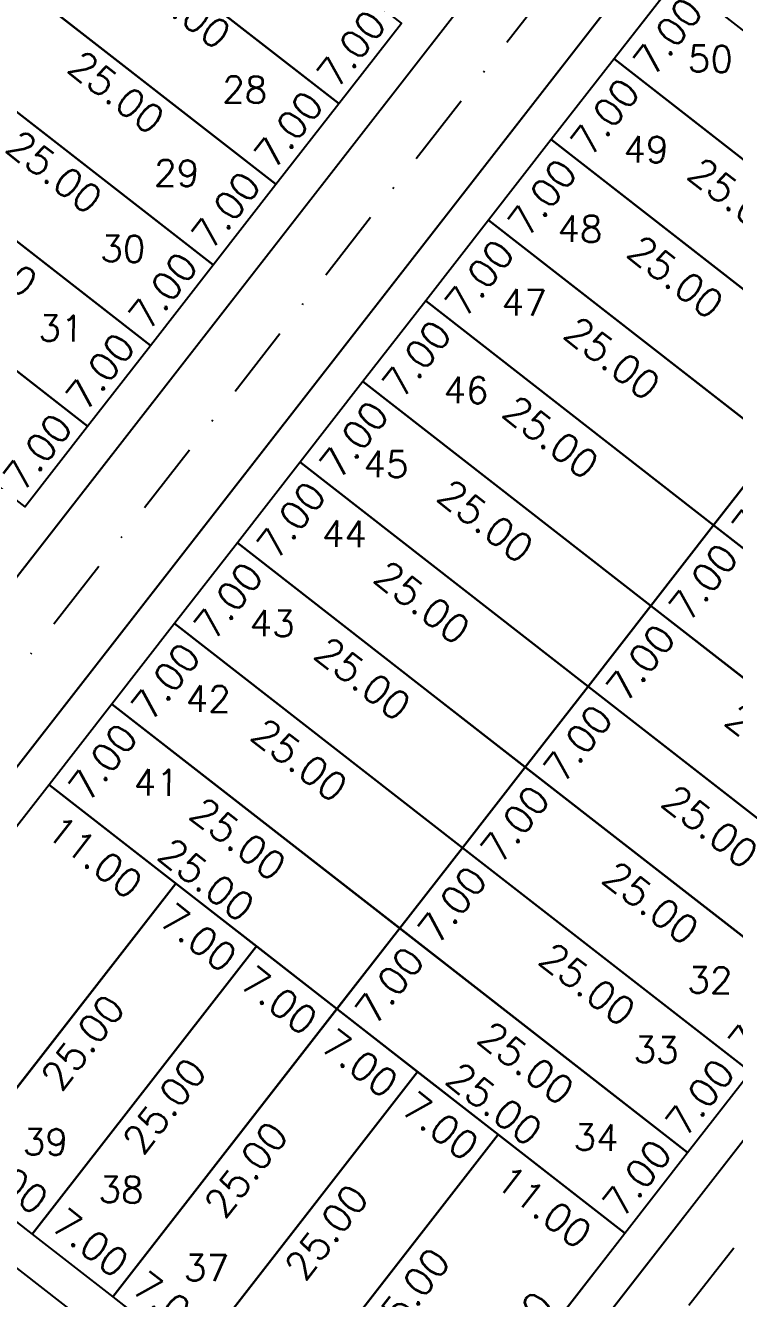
# Model space of a CAD drawing. Header units: millimetres. Extents: x -4430026 to 4783824, y 584 to 9593110.
# Drawn here: x 2162.7 to 2211.3, y 1017.3 to 1104.4 of the extents above; entities that cross this region are included whole.
import ezdxf
from ezdxf.enums import TextEntityAlignment as Align

# ---------------------------------------------------------------- set-up
doc = ezdxf.new("R2010")
doc.units = ezdxf.units.MM
doc.linetypes.add('CONTINUO', pattern=[0])
doc.linetypes.add('DASHDOT', pattern=[1, 0.5, -0.25, 0, -0.25])
for name, color, linetype in [('Calçada', 1, 'Continuous'), ('Cota', 8, 'Continuous'), ('EIXO DAS VIAS', 252, 'DASHDOT'), ('Lotes', 2, 'Continuous'), ('Numero de lotes', 5, 'Continuous'), ('Área Verde Alameda etc.', 92, 'Continuous')]:
    doc.layers.add(name, color=color, linetype=linetype)
doc.styles.add('arcad1', font='romans.shx')
doc.styles.add('ROMANS', font='romans.shx')
doc.dimstyles.new('BOLA100', dxfattribs={"dimscale": 0, "dimtxt": 1.9, "dimasz": 0.18, "dimexe": 0.18, "dimexo": 0.063, "dimgap": 0, "dimtad": 1, "dimzin": 4, "dimdsep": 46, "dimtxsty": 'ROMANS', "dimcen": 0.09, "dimse1": 1, "dimse2": 1, "dimsd1": 1, "dimsd2": 1, "dimclrt": 256, "dimaunit": 1, "dimadec": 4, "dimazin": 0, "dimtfac": 1.2, "dimtix": 1, "dimtmove": 2, "dimatfit": 3, "dimfxl": 1, "dimtvp": 2, "dimtolj": 1, "dimtzin": 4, "dimarcsym": 0})

# ---------------------------------------------------------------- blocks, each defined once
blk = doc.blocks.new('*D2189')
at = {"layer": 'DEFPOINTS', "color": 0}
for p in [(2164.355, 1052.445), (2166.65, 1050.658), (2151.453, 1035.875)]:
    blk.add_point(p, dxfattribs=at)
at = {"layer": 'Cota', "insert": (2159.449, 1042.957), "char_height": 1.9, "attachment_point": 5, "rotation": 52.09358, "style": 'ROMANS'}
blk.add_mtext('\\A1;21.00', dxfattribs=at)
blk = doc.blocks.new('*D2190')
at = {"layer": 'DEFPOINTS', "color": 0}
for p in [(2173.034, 1045.687), (2175.095, 1044.081), (2157.674, 1025.961)]:
    blk.add_point(p, dxfattribs=at)
at = {"layer": 'Cota', "insert": (2166.666, 1034.802), "char_height": 1.9, "attachment_point": 5, "rotation": 52.09358, "style": 'ROMANS'}
blk.add_mtext('\\A1;25.00', dxfattribs=at)
blk = doc.blocks.new('*D2191')
at = {"layer": 'DEFPOINTS', "color": 0}
for p in [(2178.557, 1041.386), (2180.693, 1039.723), (2163.198, 1021.661)]:
    blk.add_point(p, dxfattribs=at)
at = {"layer": 'Cota', "insert": (2172.264, 1030.444), "char_height": 1.9, "attachment_point": 5, "rotation": 52.09358, "style": 'ROMANS'}
blk.add_mtext('\\A1;25.00', dxfattribs=at)
blk = doc.blocks.new('*D2192')
at = {"layer": 'DEFPOINTS', "color": 0}
for p in [(2184.08, 1037.085), (2186.291, 1035.364), (2168.721, 1017.36)]:
    blk.add_point(p, dxfattribs=at)
at = {"layer": 'Cota', "insert": (2177.861, 1026.085), "char_height": 1.9, "attachment_point": 5, "rotation": 52.09358, "style": 'ROMANS'}
blk.add_mtext('\\A1;25.00', dxfattribs=at)
blk = doc.blocks.new('*D2193')
at = {"layer": 'DEFPOINTS', "color": 0}
for p in [(2189.603, 1032.785), (2191.79, 1031.082), (2174.244, 1013.059)]:
    blk.add_point(p, dxfattribs=at)
at = {"layer": 'Cota', "insert": (2183.361, 1021.803), "char_height": 1.9, "attachment_point": 5, "rotation": 52.09358, "style": 'ROMANS'}
blk.add_mtext('\\A1;25.00', dxfattribs=at)
blk = doc.blocks.new('*D2194')
at = {"layer": 'DEFPOINTS', "color": 0}
for p in [(2195.126, 1028.484), (2197.388, 1026.723), (2179.767, 1008.759)]:
    blk.add_point(p, dxfattribs=at)
at = {"layer": 'Cota', "insert": (2188.958, 1017.444), "char_height": 1.9, "attachment_point": 5, "rotation": 52.09358, "style": 'ROMANS'}
blk.add_mtext('\\A1;25.00', dxfattribs=at)
blk = doc.blocks.new('*D2195')
at = {"layer": 'DEFPOINTS', "color": 0}
for p in [(2203.251, 1022.157), (2203.805, 1021.726), (2190.903, 1005.157)]:
    blk.add_point(p, dxfattribs=at)
at = {"layer": 'Cota', "insert": (2196.051, 1014.456), "char_height": 1.9, "attachment_point": 5, "rotation": 52.09358, "style": 'ROMANS'}
blk.add_mtext('\\A1;21.00', dxfattribs=at)
blk = doc.blocks.new('*D2196')
at = {"layer": 'DEFPOINTS', "color": 0}
for p in [(2207.552, 1027.68), (2208.106, 1027.249), (2203.805, 1021.726)]:
    blk.add_point(p, dxfattribs=at)
at = {"layer": 'Cota', "insert": (2204.652, 1025.503), "char_height": 1.9, "attachment_point": 5, "rotation": 52.09358, "style": 'ROMANS'}
blk.add_mtext('\\A1;7.00', dxfattribs=at)
blk = doc.blocks.new('*D2197')
at = {"layer": 'DEFPOINTS', "color": 0}
for p in [(2211.853, 1033.204), (2212.407, 1032.772), (2208.106, 1027.249)]:
    blk.add_point(p, dxfattribs=at)
at = {"layer": 'Cota', "insert": (2208.953, 1031.026), "char_height": 1.9, "attachment_point": 5, "rotation": 52.09358, "style": 'ROMANS'}
blk.add_mtext('\\A1;7.00', dxfattribs=at)
blk = doc.blocks.new('*D2198')
at = {"layer": 'DEFPOINTS', "color": 0}
for p in [(2216.153, 1038.727), (2216.707, 1038.295), (2212.407, 1032.772)]:
    blk.add_point(p, dxfattribs=at)
at = {"layer": 'Cota', "insert": (2213.253, 1036.549), "char_height": 1.9, "attachment_point": 5, "rotation": 52.09358, "style": 'ROMANS'}
blk.add_mtext('\\A1;7.00', dxfattribs=at)
blk = doc.blocks.new('*D2225')
at = {"layer": 'DEFPOINTS', "color": 0}
for p in [(2168.655, 1057.968), (2170.95, 1056.181), (2164.355, 1052.445)]:
    blk.add_point(p, dxfattribs=at)
at = {"layer": 'Cota', "insert": (2168.05, 1054.003), "char_height": 1.9, "attachment_point": 5, "rotation": 52.09358, "style": 'ROMANS'}
blk.add_mtext('\\A1;7.00', dxfattribs=at)
blk = doc.blocks.new('*D2226')
at = {"layer": 'DEFPOINTS', "color": 0}
for p in [(2172.956, 1063.491), (2175.251, 1061.704), (2168.655, 1057.968)]:
    blk.add_point(p, dxfattribs=at)
at = {"layer": 'Cota', "insert": (2172.351, 1059.526), "char_height": 1.9, "attachment_point": 5, "rotation": 52.09358, "style": 'ROMANS'}
blk.add_mtext('\\A1;7.00', dxfattribs=at)
blk = doc.blocks.new('*D2227')
at = {"layer": 'DEFPOINTS', "color": 0}
for p in [(2177.256, 1069.014), (2179.552, 1067.227), (2172.956, 1063.491)]:
    blk.add_point(p, dxfattribs=at)
at = {"layer": 'Cota', "insert": (2176.652, 1065.049), "char_height": 1.9, "attachment_point": 5, "rotation": 52.09358, "style": 'ROMANS'}
blk.add_mtext('\\A1;7.00', dxfattribs=at)
blk = doc.blocks.new('*D2228')
at = {"layer": 'DEFPOINTS', "color": 0}
for p in [(2181.557, 1074.537), (2183.852, 1072.75), (2177.256, 1069.014)]:
    blk.add_point(p, dxfattribs=at)
at = {"layer": 'Cota', "insert": (2180.952, 1070.572), "char_height": 1.9, "attachment_point": 5, "rotation": 52.09358, "style": 'ROMANS'}
blk.add_mtext('\\A1;7.00', dxfattribs=at)
blk = doc.blocks.new('*D2229')
at = {"layer": 'DEFPOINTS', "color": 0}
for p in [(2185.858, 1080.06), (2188.153, 1078.273), (2181.557, 1074.537)]:
    blk.add_point(p, dxfattribs=at)
at = {"layer": 'Cota', "insert": (2185.253, 1076.095), "char_height": 1.9, "attachment_point": 5, "rotation": 52.09358, "style": 'ROMANS'}
blk.add_mtext('\\A1;7.00', dxfattribs=at)
blk = doc.blocks.new('*D2230')
at = {"layer": 'DEFPOINTS', "color": 0}
for p in [(2190.158, 1085.583), (2192.453, 1083.796), (2185.858, 1080.06)]:
    blk.add_point(p, dxfattribs=at)
at = {"layer": 'Cota', "insert": (2189.553, 1081.618), "char_height": 1.9, "attachment_point": 5, "rotation": 52.09358, "style": 'ROMANS'}
blk.add_mtext('\\A1;7.00', dxfattribs=at)
blk = doc.blocks.new('*D2231')
at = {"layer": 'DEFPOINTS', "color": 0}
for p in [(2194.459, 1091.106), (2196.754, 1089.319), (2190.158, 1085.583)]:
    blk.add_point(p, dxfattribs=at)
at = {"layer": 'Cota', "insert": (2193.854, 1087.141), "char_height": 1.9, "attachment_point": 5, "rotation": 52.09358, "style": 'ROMANS'}
blk.add_mtext('\\A1;7.00', dxfattribs=at)
blk = doc.blocks.new('*D2232')
at = {"layer": 'DEFPOINTS', "color": 0}
for p in [(2198.759, 1096.629), (2201.055, 1094.842), (2194.459, 1091.106)]:
    blk.add_point(p, dxfattribs=at)
at = {"layer": 'Cota', "insert": (2198.155, 1092.664), "char_height": 1.9, "attachment_point": 5, "rotation": 52.09358, "style": 'ROMANS'}
blk.add_mtext('\\A1;7.00', dxfattribs=at)
blk = doc.blocks.new('*D2233')
at = {"layer": 'DEFPOINTS', "color": 0}
for p in [(2203.06, 1102.153), (2205.355, 1100.366), (2198.759, 1096.629)]:
    blk.add_point(p, dxfattribs=at)
at = {"layer": 'Cota', "insert": (2202.455, 1098.188), "char_height": 1.9, "attachment_point": 5, "rotation": 52.09358, "style": 'ROMANS'}
blk.add_mtext('\\A1;7.00', dxfattribs=at)
blk = doc.blocks.new('*D2234')
at = {"layer": 'DEFPOINTS', "color": 0}
for p in [(2207.361, 1107.676), (2209.656, 1105.889), (2203.06, 1102.153)]:
    blk.add_point(p, dxfattribs=at)
at = {"layer": 'Cota', "insert": (2206.756, 1103.711), "char_height": 1.9, "attachment_point": 5, "rotation": 52.09358, "style": 'ROMANS'}
blk.add_mtext('\\A1;7.00', dxfattribs=at)
blk = doc.blocks.new('*D2254')
at = {"layer": 'DEFPOINTS', "color": 0}
for p in [(2188.381, 1042.608), (2190.591, 1040.887), (2184.08, 1037.085)]:
    blk.add_point(p, dxfattribs=at)
at = {"layer": 'Cota', "insert": (2187.691, 1038.709), "char_height": 1.9, "attachment_point": 5, "rotation": 52.09358, "style": 'ROMANS'}
blk.add_mtext('\\A1;7.00', dxfattribs=at)
blk = doc.blocks.new('*D2255')
at = {"layer": 'DEFPOINTS', "color": 0}
for p in [(2192.681, 1048.131), (2194.892, 1046.41), (2188.381, 1042.608)]:
    blk.add_point(p, dxfattribs=at)
at = {"layer": 'Cota', "insert": (2191.992, 1044.232), "char_height": 1.9, "attachment_point": 5, "rotation": 52.09358, "style": 'ROMANS'}
blk.add_mtext('\\A1;7.00', dxfattribs=at)
blk = doc.blocks.new('*D2256')
at = {"layer": 'DEFPOINTS', "color": 0}
for p in [(2196.982, 1053.655), (2199.192, 1051.933), (2192.681, 1048.131)]:
    blk.add_point(p, dxfattribs=at)
at = {"layer": 'Cota', "insert": (2196.293, 1049.755), "char_height": 1.9, "attachment_point": 5, "rotation": 52.09358, "style": 'ROMANS'}
blk.add_mtext('\\A1;7.00', dxfattribs=at)
blk = doc.blocks.new('*D2257')
at = {"layer": 'DEFPOINTS', "color": 0}
for p in [(2201.282, 1059.178), (2203.493, 1057.456), (2196.982, 1053.655)]:
    blk.add_point(p, dxfattribs=at)
at = {"layer": 'Cota', "insert": (2200.593, 1055.279), "char_height": 1.9, "attachment_point": 5, "rotation": 52.09358, "style": 'ROMANS'}
blk.add_mtext('\\A1;7.00', dxfattribs=at)
blk = doc.blocks.new('*D2258')
at = {"layer": 'DEFPOINTS', "color": 0}
for p in [(2205.583, 1064.701), (2207.794, 1062.98), (2201.282, 1059.178)]:
    blk.add_point(p, dxfattribs=at)
at = {"layer": 'Cota', "insert": (2204.894, 1060.802), "char_height": 1.9, "attachment_point": 5, "rotation": 52.09358, "style": 'ROMANS'}
blk.add_mtext('\\A1;7.00', dxfattribs=at)
blk = doc.blocks.new('*D2259')
at = {"layer": 'DEFPOINTS', "color": 0}
for p in [(2209.884, 1070.224), (2212.094, 1068.503), (2205.583, 1064.701)]:
    blk.add_point(p, dxfattribs=at)
at = {"layer": 'Cota', "insert": (2209.194, 1066.325), "char_height": 1.9, "attachment_point": 5, "rotation": 52.09358, "style": 'ROMANS'}
blk.add_mtext('\\A1;7.00', dxfattribs=at)
blk = doc.blocks.new('*D2260')
at = {"layer": 'DEFPOINTS', "color": 0}
for p in [(2214.184, 1075.747), (2216.395, 1074.026), (2209.884, 1070.224)]:
    blk.add_point(p, dxfattribs=at)
at = {"layer": 'Cota', "insert": (2213.495, 1071.848), "char_height": 1.9, "attachment_point": 5, "rotation": 52.09358, "style": 'ROMANS'}
blk.add_mtext('\\A1;7.00', dxfattribs=at)
blk = doc.blocks.new('*D2390')
at = {"layer": 'DEFPOINTS', "color": 0}
for p in [(2166.476, 1077.408), (2166.999, 1077.001), (2162.699, 1071.478)]:
    blk.add_point(p, dxfattribs=at)
at = {"layer": 'Cota', "insert": (2163.576, 1075.23), "char_height": 1.9, "attachment_point": 5, "rotation": 52.09358, "style": 'ROMANS'}
blk.add_mtext('\\A1;7.00', dxfattribs=at)
blk = doc.blocks.new('*D2391')
at = {"layer": 'DEFPOINTS', "color": 0}
for p in [(2170.777, 1082.931), (2171.3, 1082.524), (2166.999, 1077.001)]:
    blk.add_point(p, dxfattribs=at)
at = {"layer": 'Cota', "insert": (2167.877, 1080.753), "char_height": 1.9, "attachment_point": 5, "rotation": 52.09358, "style": 'ROMANS'}
blk.add_mtext('\\A1;7.00', dxfattribs=at)
blk = doc.blocks.new('*D2392')
at = {"layer": 'DEFPOINTS', "color": 0}
for p in [(2175.077, 1088.454), (2175.6, 1088.047), (2171.3, 1082.524)]:
    blk.add_point(p, dxfattribs=at)
at = {"layer": 'Cota', "insert": (2172.177, 1086.277), "char_height": 1.9, "attachment_point": 5, "rotation": 52.09358, "style": 'ROMANS'}
blk.add_mtext('\\A1;7.00', dxfattribs=at)
blk = doc.blocks.new('*D2393')
at = {"layer": 'DEFPOINTS', "color": 0}
for p in [(2179.378, 1093.978), (2179.901, 1093.57), (2175.6, 1088.047)]:
    blk.add_point(p, dxfattribs=at)
at = {"layer": 'Cota', "insert": (2176.478, 1091.8), "char_height": 1.9, "attachment_point": 5, "rotation": 52.09358, "style": 'ROMANS'}
blk.add_mtext('\\A1;7.00', dxfattribs=at)
blk = doc.blocks.new('*D2394')
at = {"layer": 'DEFPOINTS', "color": 0}
for p in [(2183.678, 1099.501), (2184.202, 1099.093), (2179.901, 1093.57)]:
    blk.add_point(p, dxfattribs=at)
at = {"layer": 'Cota', "insert": (2180.779, 1097.323), "char_height": 1.9, "attachment_point": 5, "rotation": 52.09358, "style": 'ROMANS'}
blk.add_mtext('\\A1;7.00', dxfattribs=at)
blk = doc.blocks.new('*D2395')
at = {"layer": 'DEFPOINTS', "color": 0}
for p in [(2187.979, 1105.024), (2188.502, 1104.616), (2184.202, 1099.093)]:
    blk.add_point(p, dxfattribs=at)
at = {"layer": 'Cota', "insert": (2185.079, 1102.846), "char_height": 1.9, "attachment_point": 5, "rotation": 52.09358, "style": 'ROMANS'}
blk.add_mtext('\\A1;7.00', dxfattribs=at)
blk = doc.blocks.new('*D3510')
at = {"layer": 'DEFPOINTS', "color": 0}
for p in [(2207.361, 1107.676), (2227.086, 1092.316), (2225.243, 1089.95)]:
    blk.add_point(p, dxfattribs=at)
at = {"layer": 'Cota', "insert": (2215.964, 1098.379), "char_height": 1.9, "attachment_point": 5, "rotation": 322.09358, "style": 'ROMANS'}
blk.add_mtext('\\A1;25.00', dxfattribs=at)
blk = doc.blocks.new('*D3520')
at = {"layer": 'DEFPOINTS', "color": 0}
for p in [(2203.06, 1102.153), (2222.785, 1086.793), (2220.711, 1084.129)]:
    blk.add_point(p, dxfattribs=at)
at = {"layer": 'Cota', "insert": (2211.432, 1092.558), "char_height": 1.9, "attachment_point": 5, "rotation": 322.09358, "style": 'ROMANS'}
blk.add_mtext('\\A1;25.00', dxfattribs=at)
blk = doc.blocks.new('*D3530')
at = {"layer": 'DEFPOINTS', "color": 0}
for p in [(2198.759, 1096.629), (2218.485, 1081.27), (2216.561, 1078.799)]:
    blk.add_point(p, dxfattribs=at)
at = {"layer": 'Cota', "insert": (2207.282, 1087.228), "char_height": 1.9, "attachment_point": 5, "rotation": 322.09358, "style": 'ROMANS'}
blk.add_mtext('\\A1;25.00', dxfattribs=at)
blk = doc.blocks.new('*D3540')
at = {"layer": 'DEFPOINTS', "color": 0}
for p in [(2194.459, 1091.106), (2214.184, 1075.747), (2212.221, 1073.226)]:
    blk.add_point(p, dxfattribs=at)
at = {"layer": 'Cota', "insert": (2202.942, 1081.655), "char_height": 1.9, "attachment_point": 5, "rotation": 322.09358, "style": 'ROMANS'}
blk.add_mtext('\\A1;25.00', dxfattribs=at)
blk = doc.blocks.new('*D3550')
at = {"layer": 'DEFPOINTS', "color": 0}
for p in [(2190.158, 1085.583), (2209.884, 1070.224), (2208.018, 1067.827)]:
    blk.add_point(p, dxfattribs=at)
at = {"layer": 'Cota', "insert": (2198.739, 1076.257), "char_height": 1.9, "attachment_point": 5, "rotation": 322.09358, "style": 'ROMANS'}
blk.add_mtext('\\A1;25.00', dxfattribs=at)
blk = doc.blocks.new('*D3551')
at = {"layer": 'DEFPOINTS', "color": 0}
for p in [(2209.884, 1070.224), (2229.609, 1054.865), (2227.743, 1052.468)]:
    blk.add_point(p, dxfattribs=at)
at = {"layer": 'Cota', "insert": (2218.464, 1060.897), "char_height": 1.9, "attachment_point": 5, "rotation": 322.09358, "style": 'ROMANS'}
blk.add_mtext('\\A1;25.00', dxfattribs=at)
blk = doc.blocks.new('*D3560')
at = {"layer": 'DEFPOINTS', "color": 0}
for p in [(2185.858, 1080.06), (2205.583, 1064.701), (2203.542, 1062.08)]:
    blk.add_point(p, dxfattribs=at)
at = {"layer": 'Cota', "insert": (2194.263, 1070.509), "char_height": 1.9, "attachment_point": 5, "rotation": 322.09358, "style": 'ROMANS'}
blk.add_mtext('\\A1;25.00', dxfattribs=at)
blk = doc.blocks.new('*D3561')
at = {"layer": 'DEFPOINTS', "color": 0}
for p in [(2205.583, 1064.701), (2225.308, 1049.341), (2223.268, 1046.721)]:
    blk.add_point(p, dxfattribs=at)
at = {"layer": 'Cota', "insert": (2213.989, 1055.15), "char_height": 1.9, "attachment_point": 5, "rotation": 322.09358, "style": 'ROMANS'}
blk.add_mtext('\\A1;25.00', dxfattribs=at)
blk = doc.blocks.new('*D3570')
at = {"layer": 'DEFPOINTS', "color": 0}
for p in [(2181.557, 1074.537), (2201.282, 1059.178), (2199.203, 1056.507)]:
    blk.add_point(p, dxfattribs=at)
at = {"layer": 'Cota', "insert": (2189.924, 1064.936), "char_height": 1.9, "attachment_point": 5, "rotation": 322.09358, "style": 'ROMANS'}
blk.add_mtext('\\A1;25.00', dxfattribs=at)
blk = doc.blocks.new('*D3571')
at = {"layer": 'DEFPOINTS', "color": 0}
for p in [(2201.282, 1059.178), (2221.008, 1043.818), (2218.928, 1041.148)]:
    blk.add_point(p, dxfattribs=at)
at = {"layer": 'Cota', "insert": (2209.649, 1049.577), "char_height": 1.9, "attachment_point": 5, "rotation": 322.09358, "style": 'ROMANS'}
blk.add_mtext('\\A1;25.00', dxfattribs=at)
blk = doc.blocks.new('*D3580')
at = {"layer": 'DEFPOINTS', "color": 0}
for p in [(2177.256, 1069.014), (2196.982, 1053.655), (2195.135, 1051.283)]:
    blk.add_point(p, dxfattribs=at)
at = {"layer": 'Cota', "insert": (2185.856, 1059.712), "char_height": 1.9, "attachment_point": 5, "rotation": 322.09358, "style": 'ROMANS'}
blk.add_mtext('\\A1;25.00', dxfattribs=at)
blk = doc.blocks.new('*D3581')
at = {"layer": 'DEFPOINTS', "color": 0}
for p in [(2196.982, 1053.655), (2216.707, 1038.295), (2214.86, 1035.923)]:
    blk.add_point(p, dxfattribs=at)
at = {"layer": 'Cota', "insert": (2205.581, 1044.352), "char_height": 1.9, "attachment_point": 5, "rotation": 322.09358, "style": 'ROMANS'}
blk.add_mtext('\\A1;25.00', dxfattribs=at)
blk = doc.blocks.new('*D3590')
at = {"layer": 'DEFPOINTS', "color": 0}
for p in [(2172.956, 1063.491), (2192.681, 1048.131), (2190.795, 1045.71)]:
    blk.add_point(p, dxfattribs=at)
at = {"layer": 'Cota', "insert": (2181.516, 1054.139), "char_height": 1.9, "attachment_point": 5, "rotation": 322.09358, "style": 'ROMANS'}
blk.add_mtext('\\A1;25.00', dxfattribs=at)
blk = doc.blocks.new('*D3591')
at = {"layer": 'DEFPOINTS', "color": 0}
for p in [(2192.681, 1048.131), (2212.407, 1032.772), (2210.521, 1030.35)]:
    blk.add_point(p, dxfattribs=at)
at = {"layer": 'Cota', "insert": (2201.242, 1038.779), "char_height": 1.9, "attachment_point": 5, "rotation": 322.09358, "style": 'ROMANS'}
blk.add_mtext('\\A1;25.00', dxfattribs=at)
blk = doc.blocks.new('*D3600')
at = {"layer": 'DEFPOINTS', "color": 0}
for p in [(2168.655, 1057.968), (2188.381, 1042.608), (2186.591, 1040.311)]:
    blk.add_point(p, dxfattribs=at)
at = {"layer": 'Cota', "insert": (2177.312, 1048.74), "char_height": 1.9, "attachment_point": 5, "rotation": 322.09358, "style": 'ROMANS'}
blk.add_mtext('\\A1;25.00', dxfattribs=at)
blk = doc.blocks.new('*D3601')
at = {"layer": 'DEFPOINTS', "color": 0}
for p in [(2188.381, 1042.608), (2208.106, 1027.249), (2206.317, 1024.951)]:
    blk.add_point(p, dxfattribs=at)
at = {"layer": 'Cota', "insert": (2197.038, 1033.381), "char_height": 1.9, "attachment_point": 5, "rotation": 322.09358, "style": 'ROMANS'}
blk.add_mtext('\\A1;25.00', dxfattribs=at)
blk = doc.blocks.new('*D3610')
at = {"layer": 'DEFPOINTS', "color": 0}
for p in [(2164.355, 1052.445), (2184.08, 1037.085), (2184.414, 1037.515)]:
    blk.add_point(p, dxfattribs=at)
at = {"layer": 'Cota', "insert": (2175.135, 1045.944), "char_height": 1.9, "attachment_point": 5, "rotation": 322.09358, "style": 'ROMANS'}
blk.add_mtext('\\A1;25.00', dxfattribs=at)
blk = doc.blocks.new('*D3611')
at = {"layer": 'DEFPOINTS', "color": 0}
for p in [(2184.08, 1037.085), (2204.14, 1022.155), (2203.805, 1021.726)]:
    blk.add_point(p, dxfattribs=at)
at = {"layer": 'Cota', "insert": (2194.861, 1030.585), "char_height": 1.9, "attachment_point": 5, "rotation": 322.09358, "style": 'ROMANS'}
blk.add_mtext('\\A1;25.00', dxfattribs=at)
blk = doc.blocks.new('*D3622')
at = {"layer": 'DEFPOINTS', "color": 0}
for p in [(2164.355, 1052.445), (2173.034, 1045.687), (2171.238, 1043.38)]:
    blk.add_point(p, dxfattribs=at)
at = {"layer": 'Cota', "insert": (2167.482, 1047.508), "char_height": 1.9, "attachment_point": 5, "rotation": 322.09358, "style": 'ROMANS'}
blk.add_mtext('\\A1;11.00', dxfattribs=at)
blk = doc.blocks.new('*D3623')
at = {"layer": 'DEFPOINTS', "color": 0}
for p in [(2173.034, 1045.687), (2178.557, 1041.386), (2176.761, 1039.079)]:
    blk.add_point(p, dxfattribs=at)
at = {"layer": 'Cota', "insert": (2174.583, 1041.979), "char_height": 1.9, "attachment_point": 5, "rotation": 322.09358, "style": 'ROMANS'}
blk.add_mtext('\\A1;7.00', dxfattribs=at)
blk = doc.blocks.new('*D3624')
at = {"layer": 'DEFPOINTS', "color": 0}
for p in [(2178.557, 1041.386), (2184.08, 1037.085), (2182.284, 1034.779)]:
    blk.add_point(p, dxfattribs=at)
at = {"layer": 'Cota', "insert": (2180.106, 1037.678), "char_height": 1.9, "attachment_point": 5, "rotation": 322.09358, "style": 'ROMANS'}
blk.add_mtext('\\A1;7.00', dxfattribs=at)
blk = doc.blocks.new('*D3625')
at = {"layer": 'DEFPOINTS', "color": 0}
for p in [(2184.08, 1037.085), (2189.603, 1032.785), (2187.807, 1030.478)]:
    blk.add_point(p, dxfattribs=at)
at = {"layer": 'Cota', "insert": (2185.629, 1033.378), "char_height": 1.9, "attachment_point": 5, "rotation": 322.09358, "style": 'ROMANS'}
blk.add_mtext('\\A1;7.00', dxfattribs=at)
blk = doc.blocks.new('*D3626')
at = {"layer": 'DEFPOINTS', "color": 0}
for p in [(2189.603, 1032.785), (2195.126, 1028.484), (2193.33, 1026.177)]:
    blk.add_point(p, dxfattribs=at)
at = {"layer": 'Cota', "insert": (2191.152, 1029.077), "char_height": 1.9, "attachment_point": 5, "rotation": 322.09358, "style": 'ROMANS'}
blk.add_mtext('\\A1;7.00', dxfattribs=at)
blk = doc.blocks.new('*D3627')
at = {"layer": 'DEFPOINTS', "color": 0}
for p in [(2195.126, 1028.484), (2203.805, 1021.726), (2202.009, 1019.419)]:
    blk.add_point(p, dxfattribs=at)
at = {"layer": 'Cota', "insert": (2198.253, 1023.548), "char_height": 1.9, "attachment_point": 5, "rotation": 322.09358, "style": 'ROMANS'}
blk.add_mtext('\\A1;11.00', dxfattribs=at)
blk = doc.blocks.new('*D3653')
at = {"layer": 'DEFPOINTS', "color": 0}
for p in [(2157.674, 1025.961), (2163.837, 1022.482), (2163.198, 1021.661)]:
    blk.add_point(p, dxfattribs=at)
at = {"layer": 'Cota', "insert": (2161.659, 1025.382), "char_height": 1.9, "attachment_point": 5, "rotation": 322.09358, "style": 'ROMANS'}
blk.add_mtext('\\A1;7.00', dxfattribs=at)
blk = doc.blocks.new('*D3654')
at = {"layer": 'DEFPOINTS', "color": 0}
for p in [(2163.198, 1021.661), (2169.36, 1018.181), (2168.721, 1017.36)]:
    blk.add_point(p, dxfattribs=at)
at = {"layer": 'Cota', "insert": (2167.182, 1021.081), "char_height": 1.9, "attachment_point": 5, "rotation": 322.09358, "style": 'ROMANS'}
blk.add_mtext('\\A1;7.00', dxfattribs=at)
blk = doc.blocks.new('*D3655')
at = {"layer": 'DEFPOINTS', "color": 0}
for p in [(2168.721, 1017.36), (2174.883, 1013.881), (2174.244, 1013.059)]:
    blk.add_point(p, dxfattribs=at)
at = {"layer": 'Cota', "insert": (2172.706, 1016.781), "char_height": 1.9, "attachment_point": 5, "rotation": 322.09358, "style": 'ROMANS'}
blk.add_mtext('\\A1;7.00', dxfattribs=at)
blk = doc.blocks.new('*D5724')
at = {"layer": 'DEFPOINTS', "color": 0}
for p in [(2168.777, 1119.976), (2188.502, 1104.616), (2186.759, 1102.378)]:
    blk.add_point(p, dxfattribs=at)
at = {"layer": 'Cota', "insert": (2177.48, 1110.807), "char_height": 1.9, "attachment_point": 5, "rotation": 322.09358, "style": 'ROMANS'}
blk.add_mtext('\\A1;25.00', dxfattribs=at)
blk = doc.blocks.new('*D5725')
at = {"layer": 'DEFPOINTS', "color": 0}
for p in [(2164.476, 1114.453), (2184.202, 1099.093), (2182.795, 1097.286)]:
    blk.add_point(p, dxfattribs=at)
at = {"layer": 'Cota', "insert": (2173.515, 1105.715), "char_height": 1.9, "attachment_point": 5, "rotation": 322.09358, "style": 'ROMANS'}
blk.add_mtext('\\A1;25.00', dxfattribs=at)
blk = doc.blocks.new('*D5726')
at = {"layer": 'DEFPOINTS', "color": 0}
for p in [(2160.176, 1108.929), (2179.901, 1093.57), (2178.248, 1091.448)]:
    blk.add_point(p, dxfattribs=at)
at = {"layer": 'Cota', "insert": (2168.969, 1099.877), "char_height": 1.9, "attachment_point": 5, "rotation": 322.09358, "style": 'ROMANS'}
blk.add_mtext('\\A1;25.00', dxfattribs=at)
blk = doc.blocks.new('*D5727')
at = {"layer": 'DEFPOINTS', "color": 0}
for p in [(2155.875, 1103.406), (2175.6, 1088.047), (2173.998, 1085.989)]:
    blk.add_point(p, dxfattribs=at)
at = {"layer": 'Cota', "insert": (2164.719, 1094.418), "char_height": 1.9, "attachment_point": 5, "rotation": 322.09358, "style": 'ROMANS'}
blk.add_mtext('\\A1;25.00', dxfattribs=at)
blk = doc.blocks.new('*D5728')
at = {"layer": 'DEFPOINTS', "color": 0}
for p in [(2151.574, 1097.883), (2171.3, 1082.524), (2169.556, 1080.284)]:
    blk.add_point(p, dxfattribs=at)
at = {"layer": 'Cota', "insert": (2160.277, 1088.713), "char_height": 1.9, "attachment_point": 5, "rotation": 322.09358, "style": 'ROMANS'}
blk.add_mtext('\\A1;25.00', dxfattribs=at)
blk = doc.blocks.new('*D5729')
at = {"layer": 'DEFPOINTS', "color": 0}
for p in [(2147.274, 1092.36), (2166.999, 1077.001), (2165.081, 1074.537)]:
    blk.add_point(p, dxfattribs=at)
at = {"layer": 'Cota', "insert": (2155.801, 1082.966), "char_height": 1.9, "attachment_point": 5, "rotation": 322.09358, "style": 'ROMANS'}
blk.add_mtext('\\A1;25.00', dxfattribs=at)
blk = doc.blocks.new('*D7512')
at = {"layer": 'DEFPOINTS', "color": 0}
for p in [(2236.091, 1280.484), (2081.628, 1082.113), (2083.466, 1080.682)]:
    blk.add_point(p, dxfattribs=at)
at = {"layer": 'Cota', "insert": (2155.587, 1174.738), "char_height": 1.9, "attachment_point": 5, "rotation": 52.09358, "style": 'ROMANS'}
blk.add_mtext('\\A1;251.42', dxfattribs=at)
blk = doc.blocks.new('*D7513')
at = {"layer": 'DEFPOINTS', "color": 0}
for p in [(2239.844, 1277.562), (2240.037, 1277.412), (2089.208, 1083.709)]:
    blk.add_point(p, dxfattribs=at)
at = {"layer": 'Cota', "insert": (2163.68, 1181.294), "char_height": 1.9, "attachment_point": 5, "rotation": 52.09358, "style": 'ROMANS'}
blk.add_mtext('\\A1;245.50', dxfattribs=at)
blk = doc.blocks.new('*D7514')
at = {"layer": 'DEFPOINTS', "color": 0}
for p in [(2246.349, 1272.497), (2095.52, 1078.794), (2097.259, 1077.44)]:
    blk.add_point(p, dxfattribs=at)
at = {"layer": 'Cota', "insert": (2165.485, 1166.48), "char_height": 1.9, "attachment_point": 5, "rotation": 52.09358, "style": 'ROMANS'}
blk.add_mtext('\\A1;245.50', dxfattribs=at)
blk = doc.blocks.new('*D7515')
at = {"layer": 'DEFPOINTS', "color": 0}
for p in [(2250.074, 1269.597), (2250.294, 1269.426), (2095.83, 1071.054)]:
    blk.add_point(p, dxfattribs=at)
at = {"layer": 'Cota', "insert": (2174.033, 1173.558), "char_height": 1.9, "attachment_point": 5, "rotation": 52.09358, "style": 'ROMANS'}
blk.add_mtext('\\A1;251.42', dxfattribs=at)

msp = doc.modelspace()

# ---------------------------------------------------------------- hatches: boundary and pattern name
at = {"layer": 'Área Verde Alameda etc.'}
h = msp.add_hatch(dxfattribs=at)
h.set_pattern_fill('ANSI37', color=256, scale=0.3, angle=24.82082, style=0)
h.set_pattern_definition([(69.82082076, (-350710.31295, -9590084.73025), (-0.894034063135, 0.32857167248), []), (159.82082076, (-350710.31295, -9590084.73025), (-0.32857167248, -0.894034063135), [])])
edge = h.paths.add_edge_path()
edge.add_line((2236.091, 1280.484), (2083.112, 1084.019))
edge.add_line((2083.112, 1084.019), (2081.628, 1082.113))
edge.add_arc((2084.474, 1087.395), 6, 241.68765, 322.09358)
edge.add_line((2089.208, 1083.709), (2240.037, 1277.412))
edge.add_line((2240.037, 1277.412), (2236.091, 1280.484))
h = msp.add_hatch(dxfattribs=at)
h.set_pattern_fill('ANSI37', color=256, scale=0.3, style=0)
h.set_pattern_definition([(45, (-350710.31295, -9590084.73025), (-0.67351920908, 0.67351920908), []), (135, (-350710.31295, -9590084.73025), (-0.67351920908, -0.67351920908), [])])
h.paths.add_polyline_path([(2250.294, 1269.426), (2246.349, 1272.497), (2095.52, 1078.794, 0.365977), (2095.83, 1071.054), (2097.315, 1072.961)])

# ---------------------------------------------------------------- linework, layer by layer
at = {"layer": 'Calçada', "lineweight": -3}
for p, q in [((2142.861, 1041.932), (2295.226, 1237.607)), ((2142.861, 1041.932), (2295.226, 1237.607)), ((2149.173, 1037.017), (2301.538, 1232.693)), ((2149.173, 1037.017), (2301.538, 1232.693)), ((2344.934, 1198.902), (2192.569, 1003.226)), ((2344.934, 1198.902), (2192.569, 1003.226))]:
    msp.add_line(p, q, dxfattribs=at)
for points in [[(2295.226, 1237.607, 0.414214), (2294.178, 1246.028), (2256.305, 1275.518, 0.414214), (2247.885, 1274.47), (2095.52, 1078.794, 0.414214), (2096.568, 1070.374), (2134.441, 1040.884, 0.414214), (2142.861, 1041.932)], [(2295.226, 1237.607, 0.414214), (2294.178, 1246.028), (2256.305, 1275.518, 0.414214), (2247.885, 1274.47), (2095.52, 1078.794, 0.414214), (2096.568, 1070.374), (2134.441, 1040.884, 0.414214), (2142.861, 1041.932)], [(2344.934, 1198.902, 0.414214), (2343.886, 1207.322), (2309.958, 1233.74, 0.414214), (2301.538, 1232.693), (2149.173, 1037.017, 0.414214), (2150.221, 1028.596), (2184.149, 1002.178, 0.414214), (2192.569, 1003.226)], [(2344.934, 1198.902, 0.414214), (2343.886, 1207.322), (2309.958, 1233.74, 0.414214), (2301.538, 1232.693), (2149.173, 1037.017, 0.414214), (2150.221, 1028.596), (2184.149, 1002.178, 0.414214), (2192.569, 1003.226)]]:
    msp.add_lwpolyline(points, format="xyb", close=True, dxfattribs=at)
at = {"layer": 'EIXO DAS VIAS', "ltscale": 10}
for p, q in [((2139.873, 1031.584, 103.708), (2304.525, 1243.04, 103.708)), ((2189.581, 992.879, 103.708), (2354.233, 1204.335, 103.708))]:
    msp.add_line(p, q, dxfattribs=at)
at = {"layer": 'Lotes', "lineweight": -3}
for p, q in [((2168.721, 1017.36), (2321.7, 1213.825)), ((2184.202, 1099.093), (2144.751, 1129.812)), ((2179.901, 1093.57), (2140.45, 1124.289)), ((2175.6, 1088.047), (2136.15, 1118.766)), ((2171.3, 1082.524), (2131.849, 1113.243)), ((2166.999, 1077.001), (2127.548, 1107.719)), ((2242.511, 1071.434), (2203.06, 1102.153)), ((2238.21, 1065.911), (2198.759, 1096.629)), ((2233.91, 1060.388), (2194.459, 1091.106)), ((2229.609, 1054.865), (2190.158, 1085.583)), ((2225.308, 1049.341), (2185.858, 1080.06)), ((2221.008, 1043.818), (2181.557, 1074.537)), ((2216.707, 1038.295), (2177.256, 1069.014)), ((2212.407, 1032.772), (2172.956, 1063.491)), ((2208.106, 1027.249), (2168.655, 1057.968)), ((2203.805, 1021.726), (2164.355, 1052.445)), ((2173.034, 1045.687), (2157.674, 1025.961)), ((2178.557, 1041.386), (2163.198, 1021.661)), ((2189.603, 1032.785), (2174.244, 1013.059)), ((2195.126, 1028.484), (2179.767, 1008.759))]:
    msp.add_line(p, q, dxfattribs=at)
at = {"layer": 'Lotes', "linetype": 'CONTINUO', "lineweight": -3}
for p, q in [((2184.202, 1099.093), (2164.476, 1114.453)), ((2164.476, 1114.453), (2184.202, 1099.093)), ((2179.901, 1093.57), (2160.176, 1108.929)), ((2160.176, 1108.929), (2179.901, 1093.57)), ((2207.361, 1107.676), (2203.06, 1102.153)), ((2184.202, 1099.093), (2188.502, 1104.616)), ((2175.6, 1088.047), (2155.875, 1103.406)), ((2155.875, 1103.406), (2175.6, 1088.047)), ((2203.06, 1102.153), (2198.759, 1096.629)), ((2203.06, 1102.153), (2222.785, 1086.793)), ((2222.785, 1086.793), (2203.06, 1102.153)), ((2179.901, 1093.57), (2184.202, 1099.093)), ((2171.3, 1082.524), (2151.574, 1097.883)), ((2151.574, 1097.883), (2171.3, 1082.524)), ((2198.759, 1096.629), (2194.459, 1091.106)), ((2198.759, 1096.629), (2218.485, 1081.27)), ((2218.485, 1081.27), (2198.759, 1096.629)), ((2175.6, 1088.047), (2179.901, 1093.57)), ((2166.999, 1077.001), (2147.274, 1092.36)), ((2147.274, 1092.36), (2166.999, 1077.001)), ((2194.459, 1091.106), (2190.158, 1085.583)), ((2194.459, 1091.106), (2214.184, 1075.747)), ((2214.184, 1075.747), (2194.459, 1091.106)), ((2171.3, 1082.524), (2175.6, 1088.047)), ((2190.158, 1085.583), (2185.858, 1080.06)), ((2190.158, 1085.583), (2209.884, 1070.224)), ((2209.884, 1070.224), (2190.158, 1085.583)), ((2166.999, 1077.001), (2171.3, 1082.524)), ((2185.858, 1080.06), (2181.557, 1074.537)), ((2185.858, 1080.06), (2205.583, 1064.701)), ((2205.583, 1064.701), (2185.858, 1080.06)), ((2162.699, 1071.478), (2166.999, 1077.001)), ((2214.184, 1075.747), (2209.884, 1070.224)), ((2209.884, 1070.224), (2214.184, 1075.747)), ((2181.557, 1074.537), (2177.256, 1069.014)), ((2181.557, 1074.537), (2201.282, 1059.178)), ((2201.282, 1059.178), (2181.557, 1074.537)), ((2209.884, 1070.224), (2205.583, 1064.701)), ((2205.583, 1064.701), (2209.884, 1070.224)), ((2229.609, 1054.865), (2209.884, 1070.224)), ((2209.884, 1070.224), (2229.609, 1054.865)), ((2177.256, 1069.014), (2172.956, 1063.491)), ((2177.256, 1069.014), (2196.982, 1053.655)), ((2196.982, 1053.655), (2177.256, 1069.014)), ((2205.583, 1064.701), (2201.282, 1059.178)), ((2201.282, 1059.178), (2205.583, 1064.701)), ((2225.308, 1049.341), (2205.583, 1064.701)), ((2205.583, 1064.701), (2225.308, 1049.341)), ((2172.956, 1063.491), (2168.655, 1057.968)), ((2172.956, 1063.491), (2192.681, 1048.131)), ((2192.681, 1048.131), (2172.956, 1063.491)), ((2201.282, 1059.178), (2196.982, 1053.655)), ((2196.982, 1053.655), (2201.282, 1059.178)), ((2221.008, 1043.818), (2201.282, 1059.178)), ((2201.282, 1059.178), (2221.008, 1043.818)), ((2168.655, 1057.968), (2164.355, 1052.445)), ((2168.655, 1057.968), (2188.381, 1042.608)), ((2188.381, 1042.608), (2168.655, 1057.968)), ((2196.982, 1053.655), (2192.681, 1048.131)), ((2192.681, 1048.131), (2196.982, 1053.655)), ((2216.707, 1038.295), (2196.982, 1053.655)), ((2196.982, 1053.655), (2216.707, 1038.295)), ((2164.355, 1052.445), (2151.453, 1035.875)), ((2173.034, 1045.687), (2164.355, 1052.445)), ((2164.355, 1052.445), (2184.08, 1037.085)), ((2192.681, 1048.131), (2188.381, 1042.608)), ((2188.381, 1042.608), (2192.681, 1048.131)), ((2212.407, 1032.772), (2192.681, 1048.131)), ((2192.681, 1048.131), (2212.407, 1032.772)), ((2173.034, 1045.687), (2157.674, 1025.961)), ((2157.674, 1025.961), (2173.034, 1045.687)), ((2178.557, 1041.386), (2173.034, 1045.687)), ((2188.381, 1042.608), (2184.08, 1037.085)), ((2184.08, 1037.085), (2188.381, 1042.608)), ((2208.106, 1027.249), (2188.381, 1042.608)), ((2188.381, 1042.608), (2208.106, 1027.249)), ((2178.557, 1041.386), (2163.198, 1021.661)), ((2163.198, 1021.661), (2178.557, 1041.386)), ((2184.08, 1037.085), (2178.557, 1041.386)), ((2184.08, 1037.085), (2168.721, 1017.36)), ((2168.721, 1017.36), (2184.08, 1037.085)), ((2189.603, 1032.785), (2184.08, 1037.085)), ((2184.08, 1037.085), (2203.805, 1021.726)), ((2189.603, 1032.785), (2174.244, 1013.059)), ((2174.244, 1013.059), (2189.603, 1032.785)), ((2195.126, 1028.484), (2189.603, 1032.785)), ((2208.106, 1027.249), (2212.407, 1032.772)), ((2195.126, 1028.484), (2179.767, 1008.759)), ((2179.767, 1008.759), (2195.126, 1028.484)), ((2203.805, 1021.726), (2195.126, 1028.484)), ((2203.805, 1021.726), (2208.106, 1027.249)), ((2157.674, 1025.961), (2163.198, 1021.661)), ((2163.198, 1021.661), (2168.721, 1017.36)), ((2190.903, 1005.157), (2203.805, 1021.726)), ((2168.721, 1017.36), (2174.244, 1013.059))]:
    msp.add_line(p, q, dxfattribs=at)
at = {"layer": 'Lotes'}
for points in [[(2168.777, 1119.976), (2164.476, 1114.453), (2184.202, 1099.093), (2188.502, 1104.616)], [(2164.476, 1114.453), (2160.176, 1108.929), (2179.901, 1093.57), (2184.202, 1099.093)], [(2160.176, 1108.929), (2155.875, 1103.406), (2175.6, 1088.047), (2179.901, 1093.57)], [(2207.361, 1107.676), (2203.06, 1102.153), (2222.785, 1086.793), (2227.086, 1092.316)], [(2155.875, 1103.406), (2151.574, 1097.883), (2171.3, 1082.524), (2175.6, 1088.047)], [(2203.06, 1102.153), (2198.759, 1096.629), (2218.485, 1081.27), (2222.785, 1086.793)], [(2151.574, 1097.883), (2147.274, 1092.36), (2166.999, 1077.001), (2171.3, 1082.524)], [(2198.759, 1096.629), (2194.459, 1091.106), (2214.184, 1075.747), (2218.485, 1081.27)], [(2147.274, 1092.36), (2142.973, 1086.837), (2162.699, 1071.478), (2166.999, 1077.001)], [(2194.459, 1091.106), (2190.158, 1085.583), (2209.884, 1070.224), (2214.184, 1075.747)], [(2190.158, 1085.583), (2185.858, 1080.06), (2205.583, 1064.701), (2209.884, 1070.224)], [(2185.858, 1080.06), (2181.557, 1074.537), (2201.282, 1059.178), (2205.583, 1064.701)], [(2214.184, 1075.747), (2209.884, 1070.224), (2229.609, 1054.865), (2233.91, 1060.388)], [(2181.557, 1074.537), (2177.256, 1069.014), (2196.982, 1053.655), (2201.282, 1059.178)], [(2209.884, 1070.224), (2205.583, 1064.701), (2225.308, 1049.341), (2229.609, 1054.865)], [(2177.256, 1069.014), (2172.956, 1063.491), (2192.681, 1048.131), (2196.982, 1053.655)], [(2205.583, 1064.701), (2201.282, 1059.178), (2221.008, 1043.818), (2225.308, 1049.341)], [(2172.956, 1063.491), (2168.655, 1057.968), (2188.381, 1042.608), (2192.681, 1048.131)], [(2201.282, 1059.178), (2196.982, 1053.655), (2216.707, 1038.295), (2221.008, 1043.818)], [(2168.655, 1057.968), (2164.355, 1052.445), (2173.034, 1045.687), (2178.557, 1041.386), (2184.08, 1037.085), (2188.381, 1042.608)], [(2196.982, 1053.655), (2192.681, 1048.131), (2212.407, 1032.772), (2216.707, 1038.295)], [(2192.681, 1048.131), (2188.381, 1042.608), (2208.106, 1027.249), (2212.407, 1032.772)], [(2173.034, 1045.687), (2157.674, 1025.961), (2163.198, 1021.661), (2178.557, 1041.386)], [(2188.381, 1042.608), (2184.08, 1037.085), (2189.603, 1032.785), (2195.126, 1028.484), (2203.805, 1021.726), (2208.106, 1027.249)], [(2178.557, 1041.386), (2163.198, 1021.661), (2168.721, 1017.36), (2184.08, 1037.085)], [(2184.08, 1037.085), (2168.721, 1017.36), (2174.244, 1013.059), (2189.603, 1032.785)], [(2189.603, 1032.785), (2174.244, 1013.059), (2179.767, 1008.759), (2195.126, 1028.484)]]:
    msp.add_lwpolyline(points, close=True, dxfattribs=at)
for points in [[(2164.355, 1052.445), (2151.453, 1035.875, 0.414214), (2152.151, 1030.262), (2157.674, 1025.961), (2173.034, 1045.687)], [(2195.126, 1028.484), (2179.767, 1008.759), (2185.29, 1004.458, 0.414214), (2190.903, 1005.157), (2203.805, 1021.726)]]:
    msp.add_lwpolyline(points, format="xyb", close=True, dxfattribs=at)

# ---------------------------------------------------------------- texts
at = {"layer": 'Numero de lotes', "style": 'arcad1'}
for s, p in [('50', (2209.661, 1102.162, 103.708)), ('28', (2177.763, 1100.054, 103.708)), ('49', (2205.251, 1095.959, 103.708)), ('29', (2173.098, 1094.338, 103.708)), ('48', (2200.729, 1090.516, 103.708)), ('30', (2169.411, 1089.156, 103.708)), ('47', (2196.906, 1085.475, 103.708)), ('31', (2165.166, 1083.709, 103.708)), ('46', (2192.928, 1079.47, 103.708)), ('45', (2187.439, 1074.409, 103.708)), ('44', (2184.588, 1069.627, 103.708)), ('43', (2179.64, 1063.501, 103.708)), ('42', (2175.262, 1058.332, 103.708)), ('41', (2171.703, 1052.596, 103.708)), ('32', (2209.633, 1039.06, 103.708)), ('33', (2205.953, 1034.292, 103.708)), ('34', (2201.836, 1028.29, 103.708)), ('39', (2164.099, 1027.979, 103.708)), ('38', (2169.294, 1024.71, 103.708)), ('37', (2175.144, 1019.358, 103.708))]:
    msp.add_text(s, height=1.8, rotation=358.97539, dxfattribs=at).set_placement(p, align=Align.MIDDLE_CENTER)

# ---------------------------------------------------------------- dimensions: what is measured, and where the dimension line sits
at = {"layer": 'Cota'}
for base, p1, p2, angle, picture, middle in [((2083.466, 1080.682), (2236.091, 1280.484), (2081.628, 1082.113), 232.09358, '*D7512', (2155.587, 1174.738)), ((2097.259, 1077.44), (2246.349, 1272.497), (2095.52, 1078.794), 232.09358, '*D7514', (2165.485, 1166.48)), ((2250.074, 1269.597), (2095.83, 1071.054), (2250.294, 1269.426), 52.09358, '*D7515', (2174.033, 1173.558))]:
    dim = msp.add_linear_dim(base=base, p1=p1, p2=p2, angle=angle, dimstyle='BOLA100', override={"dimscale": 1}, dxfattribs=at)
    dim.commit()
    dim.dimension.update_dxf_attribs({"geometry": picture, "text_midpoint": middle, "dimtype": 161})
for p1, p2, distance, picture, middle in [((2089.208, 1083.709), (2240.037, 1277.412), 0.244, '*D7513', (2163.68, 1181.294)), ((2151.453, 1035.875), (2164.355, 1052.445), -2.909, '*D2189', (2159.449, 1042.957)), ((2157.674, 1025.961), (2173.034, 1045.687), -2.613, '*D2190', (2166.666, 1034.802)), ((2163.198, 1021.661), (2178.557, 1041.386), -2.707, '*D2191', (2172.264, 1030.444)), ((2168.721, 1017.36), (2184.08, 1037.085), -2.802, '*D2192', (2177.861, 1026.085)), ((2174.244, 1013.059), (2189.603, 1032.785), -2.772, '*D2193', (2183.361, 1021.803)), ((2179.767, 1008.759), (2195.126, 1028.484), -2.866, '*D2194', (2188.958, 1017.444)), ((2190.903, 1005.157), (2203.805, 1021.726), 0.702, '*D2195', (2196.051, 1014.456))]:
    dim = msp.add_aligned_dim(p1=p1, p2=p2, distance=distance, dimstyle='BOLA100', override={"dimscale": 1}, dxfattribs=at)
    dim.commit()
    dim.dimension.update_dxf_attribs({"geometry": picture, "text_midpoint": middle})
for base, p1, p2, angle, picture, middle in [((2186.759, 1102.378), (2168.777, 1119.976), (2188.502, 1104.616), 142.09358, '*D5724', (2177.48, 1110.807)), ((2182.795, 1097.286), (2164.476, 1114.453), (2184.202, 1099.093), 142.09358, '*D5725', (2173.515, 1105.715)), ((2178.248, 1091.448), (2160.176, 1108.929), (2179.901, 1093.57), 142.09358, '*D5726', (2168.969, 1099.877)), ((2209.656, 1105.889), (2203.06, 1102.153), (2207.361, 1107.676), 232.09358, '*D2234', (2206.756, 1103.711)), ((2225.243, 1089.95), (2207.361, 1107.676), (2227.086, 1092.316), 142.09358, '*D3510', (2215.964, 1098.379)), ((2187.979, 1105.024), (2184.202, 1099.093), (2188.502, 1104.616), 232.09358, '*D2395', (2185.079, 1102.846)), ((2173.998, 1085.989), (2155.875, 1103.406), (2175.6, 1088.047), 142.09358, '*D5727', (2164.719, 1094.418)), ((2205.355, 1100.366), (2198.759, 1096.629), (2203.06, 1102.153), 232.09358, '*D2233', (2202.455, 1098.188)), ((2220.711, 1084.129), (2203.06, 1102.153), (2222.785, 1086.793), 142.09358, '*D3520', (2211.432, 1092.558)), ((2183.678, 1099.501), (2179.901, 1093.57), (2184.202, 1099.093), 232.09358, '*D2394', (2180.779, 1097.323)), ((2169.556, 1080.284), (2151.574, 1097.883), (2171.3, 1082.524), 142.09358, '*D5728', (2160.277, 1088.713)), ((2201.055, 1094.842), (2194.459, 1091.106), (2198.759, 1096.629), 232.09358, '*D2232', (2198.155, 1092.664)), ((2216.561, 1078.799), (2198.759, 1096.629), (2218.485, 1081.27), 142.09358, '*D3530', (2207.282, 1087.228)), ((2179.378, 1093.978), (2175.6, 1088.047), (2179.901, 1093.57), 232.09358, '*D2393', (2176.478, 1091.8)), ((2165.081, 1074.537), (2147.274, 1092.36), (2166.999, 1077.001), 142.09358, '*D5729', (2155.801, 1082.966)), ((2196.754, 1089.319), (2190.158, 1085.583), (2194.459, 1091.106), 232.09358, '*D2231', (2193.854, 1087.141)), ((2212.221, 1073.226), (2194.459, 1091.106), (2214.184, 1075.747), 142.09358, '*D3540', (2202.942, 1081.655)), ((2175.077, 1088.454), (2171.3, 1082.524), (2175.6, 1088.047), 232.09358, '*D2392', (2172.177, 1086.277)), ((2192.453, 1083.796), (2185.858, 1080.06), (2190.158, 1085.583), 232.09358, '*D2230', (2189.553, 1081.618)), ((2208.018, 1067.827), (2190.158, 1085.583), (2209.884, 1070.224), 142.09358, '*D3550', (2198.739, 1076.257)), ((2170.777, 1082.931), (2166.999, 1077.001), (2171.3, 1082.524), 232.09358, '*D2391', (2167.877, 1080.753)), ((2188.153, 1078.273), (2181.557, 1074.537), (2185.858, 1080.06), 232.09358, '*D2229', (2185.253, 1076.095)), ((2203.542, 1062.08), (2185.858, 1080.06), (2205.583, 1064.701), 142.09358, '*D3560', (2194.263, 1070.509)), ((2166.476, 1077.408), (2162.699, 1071.478), (2166.999, 1077.001), 232.09358, '*D2390', (2163.576, 1075.23)), ((2216.395, 1074.026), (2209.884, 1070.224), (2214.184, 1075.747), 232.09358, '*D2260', (2213.495, 1071.848)), ((2183.852, 1072.75), (2177.256, 1069.014), (2181.557, 1074.537), 232.09358, '*D2228', (2180.952, 1070.572)), ((2199.203, 1056.507), (2181.557, 1074.537), (2201.282, 1059.178), 142.09358, '*D3570', (2189.924, 1064.936)), ((2212.094, 1068.503), (2205.583, 1064.701), (2209.884, 1070.224), 232.09358, '*D2259', (2209.194, 1066.325)), ((2227.743, 1052.468), (2209.884, 1070.224), (2229.609, 1054.865), 142.09358, '*D3551', (2218.464, 1060.897)), ((2179.552, 1067.227), (2172.956, 1063.491), (2177.256, 1069.014), 232.09358, '*D2227', (2176.652, 1065.049)), ((2195.135, 1051.283), (2177.256, 1069.014), (2196.982, 1053.655), 142.09358, '*D3580', (2185.856, 1059.712)), ((2207.794, 1062.98), (2201.282, 1059.178), (2205.583, 1064.701), 232.09358, '*D2258', (2204.894, 1060.802)), ((2223.268, 1046.721), (2205.583, 1064.701), (2225.308, 1049.341), 142.09358, '*D3561', (2213.989, 1055.15)), ((2175.251, 1061.704), (2168.655, 1057.968), (2172.956, 1063.491), 232.09358, '*D2226', (2172.351, 1059.526)), ((2190.795, 1045.71), (2172.956, 1063.491), (2192.681, 1048.131), 142.09358, '*D3590', (2181.516, 1054.139)), ((2203.493, 1057.456), (2196.982, 1053.655), (2201.282, 1059.178), 232.09358, '*D2257', (2200.593, 1055.279)), ((2218.928, 1041.148), (2201.282, 1059.178), (2221.008, 1043.818), 142.09358, '*D3571', (2209.649, 1049.577)), ((2170.95, 1056.181), (2164.355, 1052.445), (2168.655, 1057.968), 232.09358, '*D2225', (2168.05, 1054.003)), ((2186.591, 1040.311), (2168.655, 1057.968), (2188.381, 1042.608), 142.09358, '*D3600', (2177.312, 1048.74)), ((2199.192, 1051.933), (2192.681, 1048.131), (2196.982, 1053.655), 232.09358, '*D2256', (2196.293, 1049.755)), ((2214.86, 1035.923), (2196.982, 1053.655), (2216.707, 1038.295), 142.09358, '*D3581', (2205.581, 1044.352)), ((2171.238, 1043.38), (2164.355, 1052.445), (2173.034, 1045.687), 142.09358, '*D3622', (2167.482, 1047.508)), ((2184.414, 1037.515), (2164.355, 1052.445), (2184.08, 1037.085), 142.09358, '*D3610', (2175.135, 1045.944)), ((2194.892, 1046.41), (2188.381, 1042.608), (2192.681, 1048.131), 232.09358, '*D2255', (2191.992, 1044.232)), ((2210.521, 1030.35), (2192.681, 1048.131), (2212.407, 1032.772), 142.09358, '*D3591', (2201.242, 1038.779)), ((2176.761, 1039.079), (2173.034, 1045.687), (2178.557, 1041.386), 142.09358, '*D3623', (2174.583, 1041.979)), ((2190.591, 1040.887), (2184.08, 1037.085), (2188.381, 1042.608), 232.09358, '*D2254', (2187.691, 1038.709)), ((2206.317, 1024.951), (2188.381, 1042.608), (2208.106, 1027.249), 142.09358, '*D3601', (2197.038, 1033.381)), ((2182.284, 1034.779), (2178.557, 1041.386), (2184.08, 1037.085), 142.09358, '*D3624', (2180.106, 1037.678)), ((2216.153, 1038.727), (2212.407, 1032.772), (2216.707, 1038.295), 232.09358, '*D2198', (2213.253, 1036.549)), ((2187.807, 1030.478), (2184.08, 1037.085), (2189.603, 1032.785), 142.09358, '*D3625', (2185.629, 1033.378)), ((2204.14, 1022.155), (2184.08, 1037.085), (2203.805, 1021.726), 142.09358, '*D3611', (2194.861, 1030.585)), ((2211.853, 1033.204), (2208.106, 1027.249), (2212.407, 1032.772), 232.09358, '*D2197', (2208.953, 1031.026)), ((2193.33, 1026.177), (2189.603, 1032.785), (2195.126, 1028.484), 142.09358, '*D3626', (2191.152, 1029.077)), ((2202.009, 1019.419), (2195.126, 1028.484), (2203.805, 1021.726), 142.09358, '*D3627', (2198.253, 1023.548)), ((2207.552, 1027.68), (2203.805, 1021.726), (2208.106, 1027.249), 232.09358, '*D2196', (2204.652, 1025.503)), ((2163.837, 1022.482), (2157.674, 1025.961), (2163.198, 1021.661), 142.09358, '*D3653', (2161.659, 1025.382)), ((2169.36, 1018.181), (2163.198, 1021.661), (2168.721, 1017.36), 142.09358, '*D3654', (2167.182, 1021.081)), ((2174.883, 1013.881), (2168.721, 1017.36), (2174.244, 1013.059), 142.09358, '*D3655', (2172.706, 1016.781))]:
    dim = msp.add_linear_dim(base=base, p1=p1, p2=p2, angle=angle, dimstyle='BOLA100', override={"dimscale": 1}, dxfattribs=at)
    dim.commit()
    dim.dimension.update_dxf_attribs({"geometry": picture, "text_midpoint": middle})

doc.saveas('drawing.dxf')
